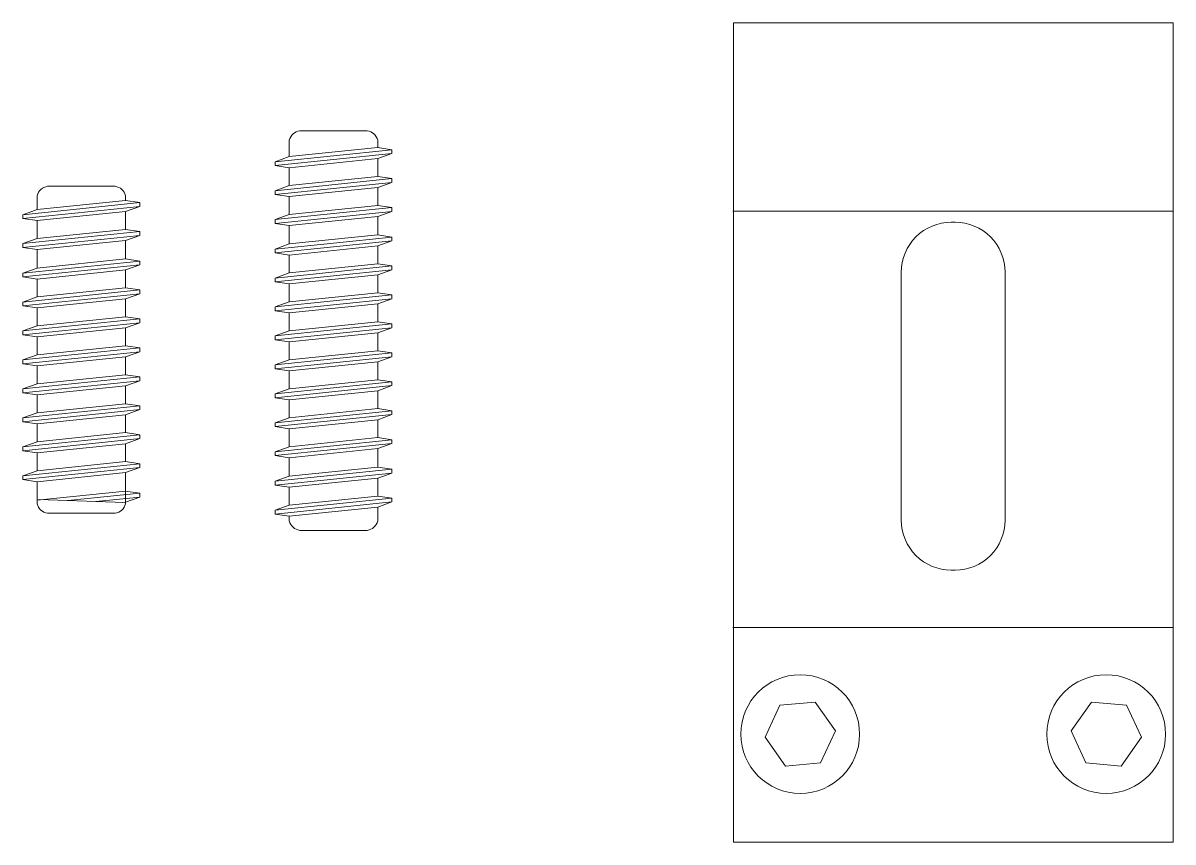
# Model space of a CAD drawing. Header units: inches. Extents: x 25.8 to 87.4, y 9 to 55.4.
# Drawn here: x 30.05 to 37.98, y 26.77 to 32.42 of the extents above; entities that cross this region are included whole.
import ezdxf

# ---------------------------------------------------------------- set-up
doc = ezdxf.new("R2010")
doc.units = ezdxf.units.IN
doc.header["$MEASUREMENT"] = 0
doc.layers.add('Saddle', color=63, linetype='Continuous', lineweight=0)

msp = doc.modelspace()

# ---------------------------------------------------------------- linework, layer by layer
at = {"layer": 'Saddle', "linetype": 'Continuous', "lineweight": 0}
for p, q in [((31.8889, 31.4941), (32.4987, 31.5567)), ((32.4987, 31.4806), (31.8889, 31.4179)), ((32.4986, 31.4806), (32.4986, 31.3571)), ((31.889, 31.2945), (31.889, 31.4179)), ((31.8889, 31.2944), (32.4987, 31.3571)), ((32.4987, 31.281), (31.8889, 31.2183)), ((32.4986, 31.281), (32.4986, 31.1575)), ((30.1509, 31.1289), (30.7605, 31.1916)), ((31.8889, 31.0948), (32.4987, 31.1575)), ((31.889, 31.0948), (31.889, 31.2183)), ((30.7605, 31.1154), (30.1508, 31.0528)), ((30.7604, 31.1154), (30.7604, 30.992)), ((32.4987, 31.0814), (31.8889, 31.0187)), ((32.4986, 31.0814), (32.4986, 30.9544)), ((37.9798, 31.1178), (34.9459, 31.1178)), ((30.1507, 30.9293), (30.7605, 30.992)), ((30.1509, 30.9293), (30.1509, 31.0528)), ((31.889, 30.8918), (31.889, 31.0187)), ((30.7605, 30.9158), (30.1508, 30.8532)), ((30.7604, 30.9158), (30.7604, 30.7889)), ((31.8889, 30.8918), (32.4987, 30.9544)), ((30.1509, 30.7263), (30.1509, 30.8532)), ((32.4987, 30.8783), (31.8889, 30.8156)), ((32.4986, 30.8783), (32.4986, 30.7548)), ((30.1507, 30.7262), (30.7605, 30.7889)), ((31.8889, 30.6922), (32.4987, 30.7548)), ((31.889, 30.6922), (31.889, 30.8157)), ((30.7605, 30.7128), (30.1508, 30.6501)), ((30.7604, 30.7128), (30.7604, 30.5893)), ((32.4987, 30.6787), (31.8889, 30.616)), ((32.4986, 30.6787), (32.4986, 30.5552)), ((30.1509, 30.5266), (30.1509, 30.6502)), ((31.889, 30.4926), (31.889, 30.616)), ((30.1507, 30.5266), (30.7605, 30.5893)), ((31.8889, 30.4926), (32.4987, 30.5552)), ((30.7605, 30.5132), (30.1508, 30.4505)), ((30.1509, 30.327), (30.1509, 30.4505)), ((30.7604, 30.5132), (30.7604, 30.3897)), ((32.4987, 30.4791), (31.8889, 30.4164)), ((32.4986, 30.4791), (32.4986, 30.3556)), ((30.1507, 30.327), (30.7605, 30.3897)), ((31.889, 30.293), (31.889, 30.4164)), ((30.7605, 30.3136), (30.1508, 30.2509)), ((30.7604, 30.3135), (30.7604, 30.1901)), ((31.8889, 30.293), (32.4987, 30.3556)), ((32.4987, 30.2795), (31.8889, 30.2168)), ((32.4986, 30.2795), (32.4986, 30.156)), ((32.4986, 30.2793), (32.4986, 30.1558)), ((30.1509, 30.1274), (30.1509, 30.2509)), ((30.7604, 30.2366), (30.7604, 30.1899)), ((31.889, 30.0934), (31.889, 30.2168)), ((31.889, 30.0932), (31.889, 30.2166)), ((30.1507, 30.1274), (30.7605, 30.1901)), ((31.8889, 30.0934), (32.4987, 30.156)), ((31.8889, 30.0932), (32.4987, 30.1558)), ((30.7605, 30.114), (30.1508, 30.0513)), ((30.7605, 30.1137), (30.1508, 30.0511)), ((30.1509, 29.9278), (30.1509, 30.0513)), ((30.1509, 29.9276), (30.1509, 30.0511)), ((30.7604, 30.1139), (30.7604, 29.9905)), ((30.7604, 30.1137), (30.7604, 29.9903)), ((32.4987, 30.0797), (31.8889, 30.017)), ((32.4986, 30.0797), (32.4986, 29.9562)), ((30.1507, 29.9276), (30.7605, 29.9903)), ((31.889, 29.9706), (31.889, 30.0172)), ((31.889, 29.8936), (31.889, 30.017)), ((30.7605, 29.9141), (30.1508, 29.8515)), ((30.7604, 29.9141), (30.7604, 29.7907)), ((31.8889, 29.8936), (32.4987, 29.9562)), ((30.1509, 29.728), (30.1509, 29.8515)), ((32.4987, 29.8801), (31.8889, 29.8174)), ((31.889, 29.694), (31.889, 29.8174)), ((32.4986, 29.8801), (32.4986, 29.7566)), ((30.1507, 29.728), (30.7605, 29.7907)), ((31.8889, 29.694), (32.4987, 29.7566)), ((30.7605, 29.7145), (30.1508, 29.6519)), ((30.1509, 29.5284), (30.1509, 29.6519)), ((30.7604, 29.7145), (30.7604, 29.5911)), ((32.4987, 29.6805), (31.8889, 29.6178)), ((32.4986, 29.6805), (32.4986, 29.557)), ((30.1507, 29.5284), (30.7605, 29.5911)), ((31.889, 29.4944), (31.889, 29.6178)), ((30.7605, 29.5149), (30.1508, 29.4523)), ((30.7604, 29.5149), (30.7604, 29.3915)), ((31.8889, 29.4943), (32.4987, 29.557)), ((30.1509, 29.3288), (30.1509, 29.4523)), ((32.4987, 29.4809), (31.8889, 29.4182)), ((31.889, 29.2913), (31.889, 29.4182)), ((32.4986, 29.4809), (32.4986, 29.3539)), ((30.1507, 29.3288), (30.7605, 29.3915)), ((31.8889, 29.2913), (32.4987, 29.3539)), ((30.7605, 29.3153), (30.1508, 29.2527)), ((30.1509, 29.1258), (30.1509, 29.2527)), ((30.7604, 29.3153), (30.7604, 29.1884)), ((32.4987, 29.2778), (31.8889, 29.2151)), ((32.4986, 29.2778), (32.4986, 29.1543)), ((30.1507, 29.1257), (30.7605, 29.1884)), ((30.3625, 29.1226), (30.8578, 29.1738)), ((31.889, 29.0917), (31.889, 29.2152)), ((30.1612, 29.1293), (30.7554, 29.1095)), ((30.8578, 29.1474), (30.5556, 29.1162)), ((30.7605, 29.1123), (30.7389, 29.1101)), ((30.7604, 29.1123), (30.7604, 29.1008)), ((31.8889, 29.0917), (32.4987, 29.1543)), ((32.4986, 29.0782), (31.8889, 29.0155)), ((37.9798, 28.2478), (34.9459, 28.2478))]:
    msp.add_line(p, q, dxfattribs=at)
at = {"layer": 'Saddle', "linetype": 'Continuous', "lineweight": 0, "flags": 128}
for points in [[(34.95, 32.4154), (37.9798, 32.4154), (37.9798, 26.769), (34.95, 26.769)], [(35.3084, 27.2923), (35.1683, 27.4911), (35.2704, 27.7119), (35.5127, 27.7338), (35.6528, 27.535), (35.5506, 27.3142)], [(37.6215, 27.2923), (37.7616, 27.4911), (37.6594, 27.7119), (37.4172, 27.7338), (37.2771, 27.535), (37.3792, 27.3142)]]:
    msp.add_lwpolyline(points, close=True, dxfattribs=at)
for points in [[(31.889, 31.4941), (31.889, 31.607, -0.308749), (31.961, 31.672), (32.4266, 31.672, -0.308749), (32.4986, 31.607), (32.4986, 31.5567)], [(30.1509, 31.1289), (30.1509, 31.2245, -0.308749), (30.2229, 31.2895), (30.6885, 31.2895, -0.308749), (30.7604, 31.2245), (30.7604, 31.1916)], [(30.7604, 29.2138), (30.7604, 29.1009, -0.308749), (30.6885, 29.0358), (30.2229, 29.0358, -0.308749), (30.1509, 29.1009), (30.1509, 29.1512)], [(32.4986, 29.0782), (32.4986, 28.9826, -0.308749), (32.4266, 28.9176), (31.961, 28.9176, -0.308749), (31.889, 28.9826), (31.889, 29.0156)]]:
    msp.add_lwpolyline(points, format="xyb", dxfattribs=at)
for points in [[(32.4987, 31.4806), (32.5959, 31.5156), (32.5959, 31.542), (32.4986, 31.5567)], [(31.7916, 31.4589), (32.5959, 31.542), (32.5959, 31.5156), (31.7916, 31.4326)], [(31.8889, 31.494), (31.7916, 31.4589), (31.7916, 31.4326), (31.8889, 31.4179)], [(31.7916, 31.2593), (32.5959, 31.3424), (32.5959, 31.316), (31.7916, 31.2329)], [(32.4987, 31.281), (32.5959, 31.316), (32.5959, 31.3424), (32.4986, 31.3571)], [(31.8889, 31.2944), (31.7916, 31.2593), (31.7916, 31.2329), (31.8889, 31.2183)], [(30.8578, 31.1505), (30.0535, 31.0674), (30.0535, 31.0938), (30.8578, 31.1769)], [(30.7606, 31.1155), (30.8578, 31.1505), (30.8578, 31.1769), (30.7605, 31.1916)], [(32.4987, 31.0814), (32.5959, 31.1164), (32.5959, 31.1428), (32.4986, 31.1575)], [(30.1508, 31.1289), (30.0535, 31.0938), (30.0535, 31.0674), (30.1508, 31.0528)], [(31.7916, 31.0597), (32.5959, 31.1428), (32.5959, 31.1164), (31.7916, 31.0333)], [(31.8889, 31.0948), (31.7916, 31.0597), (31.7916, 31.0333), (31.8889, 31.0187)], [(30.7606, 30.9159), (30.8578, 30.9509), (30.8578, 30.9773), (30.7605, 30.992)], [(30.8578, 30.9509), (30.0535, 30.8678), (30.0535, 30.8942), (30.8578, 30.9773)], [(30.1508, 30.9293), (30.0535, 30.8942), (30.0535, 30.8678), (30.1508, 30.8532)], [(31.7916, 30.8567), (32.5959, 30.9398), (32.5959, 30.9134), (31.7916, 30.8303)], [(32.4987, 30.8783), (32.5959, 30.9134), (32.5959, 30.9398), (32.4986, 30.9544)], [(31.8889, 30.8918), (31.7916, 30.8567), (31.7916, 30.8303), (31.8889, 30.8156)], [(30.8578, 30.7479), (30.0535, 30.6648), (30.0535, 30.6912), (30.8578, 30.7743)], [(30.7606, 30.7128), (30.8578, 30.7479), (30.8578, 30.7743), (30.7605, 30.7889)], [(32.4987, 30.6787), (32.5959, 30.7138), (32.5959, 30.7402), (32.4986, 30.7548)], [(30.1508, 30.7262), (30.0535, 30.6912), (30.0535, 30.6648), (30.1508, 30.6501)], [(31.7916, 30.6571), (32.5959, 30.7402), (32.5959, 30.7138), (31.7916, 30.6307)], [(31.8889, 30.6922), (31.7916, 30.6571), (31.7916, 30.6307), (31.8889, 30.616)], [(30.8578, 30.5483), (30.0535, 30.4652), (30.0535, 30.4916), (30.8578, 30.5747)], [(30.1508, 30.5266), (30.0535, 30.4916), (30.0535, 30.4652), (30.1508, 30.4505)], [(30.7606, 30.5132), (30.8578, 30.5483), (30.8578, 30.5747), (30.7605, 30.5893)], [(31.7916, 30.4575), (32.5959, 30.5406), (32.5959, 30.5142), (31.7916, 30.4311)], [(32.4987, 30.4791), (32.5959, 30.5142), (32.5959, 30.5406), (32.4986, 30.5552)], [(31.8889, 30.4925), (31.7916, 30.4575), (31.7916, 30.4311), (31.8889, 30.4164)], [(30.8578, 30.3487), (30.0535, 30.2656), (30.0535, 30.292), (30.8578, 30.3751)], [(30.7606, 30.3136), (30.8578, 30.3487), (30.8578, 30.3751), (30.7605, 30.3897)], [(30.1508, 30.327), (30.0535, 30.292), (30.0535, 30.2656), (30.1508, 30.2509)], [(30.0535, 30.2846), (30.0535, 30.2654), (30.1508, 30.2507)], [(31.7916, 30.2579), (32.5959, 30.341), (32.5959, 30.3146), (31.7916, 30.2315)], [(31.8889, 30.2929), (31.7916, 30.2579), (31.7916, 30.2315), (31.8889, 30.2168)], [(32.4987, 30.2795), (32.5959, 30.3146), (32.5959, 30.341), (32.4986, 30.3556)], [(30.8578, 30.1491), (30.0535, 30.066), (30.0535, 30.0924), (30.8578, 30.1755)], [(30.1508, 30.1274), (30.0535, 30.0924), (30.0535, 30.066), (30.1508, 30.0513)], [(30.7606, 30.114), (30.8578, 30.1491), (30.8578, 30.1755), (30.7605, 30.1901)], [(30.7606, 30.1138), (30.8578, 30.1488), (30.8578, 30.1492)], [(31.7916, 30.0581), (32.5959, 30.1411), (32.5959, 30.1147), (31.7916, 30.0317)], [(32.4987, 30.0797), (32.5959, 30.1147), (32.5959, 30.1411), (32.4986, 30.1558)], [(31.8889, 30.0933), (31.7916, 30.0583), (31.7916, 30.0579)], [(31.8889, 30.0931), (31.7916, 30.0581), (31.7916, 30.0317), (31.8889, 30.017)], [(30.8578, 29.9492), (30.0535, 29.8662), (30.0535, 29.8925), (30.8578, 29.9756)], [(30.7606, 29.9142), (30.8578, 29.9492), (30.8578, 29.9756), (30.7605, 29.9903)], [(30.1508, 29.9276), (30.0535, 29.8925), (30.0535, 29.8662), (30.1508, 29.8515)], [(31.7916, 29.8585), (32.5959, 29.9415), (32.5959, 29.9151), (31.7916, 29.8321)], [(31.8889, 29.8935), (31.7916, 29.8585), (31.7916, 29.8321), (31.8889, 29.8174)], [(32.5959, 29.9225), (32.5959, 29.9418), (32.4986, 29.9564)], [(32.4987, 29.8801), (32.5959, 29.9151), (32.5959, 29.9415), (32.4986, 29.9562)], [(30.8578, 29.7496), (30.0535, 29.6665), (30.0535, 29.6929), (30.8578, 29.776)], [(30.1508, 29.728), (30.0535, 29.6929), (30.0535, 29.6665), (30.1508, 29.6519)], [(30.7606, 29.7146), (30.8578, 29.7496), (30.8578, 29.776), (30.7605, 29.7907)], [(31.7916, 29.6588), (32.5959, 29.7419), (32.5959, 29.7155), (31.7916, 29.6325)], [(32.4987, 29.6805), (32.5959, 29.7155), (32.5959, 29.7419), (32.4986, 29.7566)], [(31.8889, 29.6939), (31.7916, 29.6588), (31.7916, 29.6325), (31.8889, 29.6178)], [(30.8578, 29.55), (30.0535, 29.4669), (30.0535, 29.4933), (30.8578, 29.5764)], [(30.7606, 29.515), (30.8578, 29.55), (30.8578, 29.5764), (30.7605, 29.5911)], [(30.1508, 29.5284), (30.0535, 29.4933), (30.0535, 29.4669), (30.1508, 29.4523)], [(31.7916, 29.4592), (32.5959, 29.5423), (32.5959, 29.5159), (31.7916, 29.4328)], [(31.8889, 29.4943), (31.7916, 29.4592), (31.7916, 29.4328), (31.8889, 29.4182)], [(32.4987, 29.4809), (32.5959, 29.5159), (32.5959, 29.5423), (32.4986, 29.557)], [(30.8578, 29.3504), (30.0535, 29.2673), (30.0535, 29.2937), (30.8578, 29.3768)], [(30.1508, 29.3288), (30.0535, 29.2937), (30.0535, 29.2673), (30.1508, 29.2527)], [(30.7606, 29.3154), (30.8578, 29.3504), (30.8578, 29.3768), (30.7605, 29.3915)], [(31.7916, 29.2562), (32.5959, 29.3393), (32.5959, 29.3129), (31.7916, 29.2298)], [(32.4987, 29.2778), (32.5959, 29.3129), (32.5959, 29.3393), (32.4986, 29.3539)], [(31.8889, 29.2913), (31.7916, 29.2562), (31.7916, 29.2298), (31.8889, 29.2151)], [(30.7606, 29.1123), (30.8578, 29.1474), (30.8578, 29.1738), (30.7605, 29.1884)], [(31.7916, 29.0566), (32.5959, 29.1397), (32.5959, 29.1133), (31.7916, 29.0302)], [(31.8889, 29.0917), (31.7916, 29.0566), (31.7916, 29.0302), (31.8889, 29.0155)], [(32.4987, 29.0782), (32.5959, 29.1133), (32.5959, 29.1397), (32.4986, 29.1543)]]:
    msp.add_lwpolyline(points, dxfattribs=at)
msp.add_lwpolyline([(36.107, 28.9875), (36.107, 30.6977, -0.414214), (36.4513, 31.042), (36.4785, 31.042, -0.414214), (36.8228, 30.6977), (36.8228, 28.9875, -0.414214), (36.4785, 28.6432), (36.4513, 28.6432, -0.414214)], format="xyb", close=True, dxfattribs=at)
at = {"layer": 'Saddle', "linetype": 'Continuous', "lineweight": 0}
for centre in [(35.4105, 27.513), (37.5193, 27.513)]:
    msp.add_circle(centre, 0.4092, dxfattribs=at)

doc.saveas('drawing.dxf')
